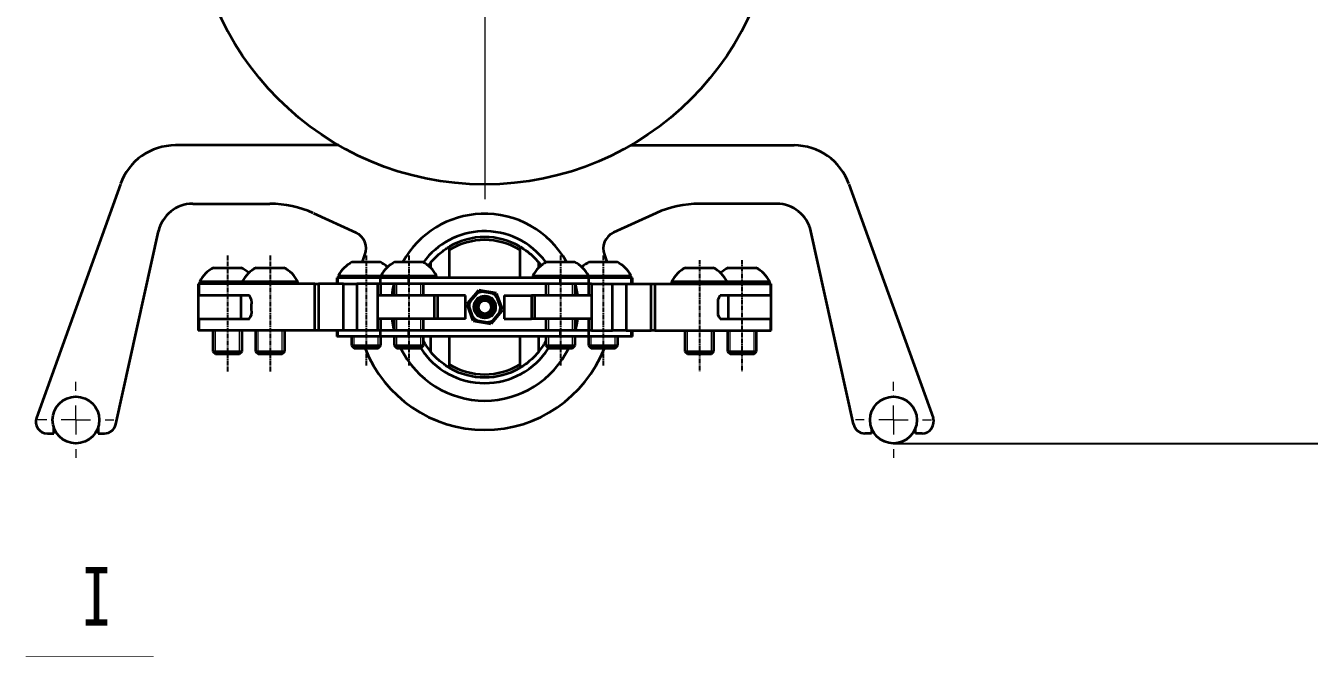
# Model space of a CAD drawing. Header units: millimetres. Extents: x 0 to 1189, y 0 to 841.
# Drawn here: x 771.7 to 991.5, y 552.3 to 658.9 of the extents above; entities that cross this region are included whole.
import ezdxf

# ---------------------------------------------------------------- set-up
doc = ezdxf.new("R2010")
doc.units = ezdxf.units.MM
doc.header["$PDSIZE"] = -1
doc.linetypes.add('CENTER2', pattern=[1.125, 0.75, -0.125, 0.125, -0.125])
doc.styles.add('SLDTEXTSTYLE1', font='hyswlongfangsong.ttf')
doc.dimstyles.new('SLDDIMSTYLE2', dxfattribs={"dimtxt": 10, "dimasz": 4.08, "dimexe": 0, "dimexo": 0.0625, "dimgap": 2.5, "dimtad": 2, "dimdec": 0, "dimrnd": 1e-09, "dimzin": 12, "dimdsep": 46, "dimtxsty": 'SLDTEXTSTYLE1', "dimsah": 1, "dimcen": 0.09, "dimadec": 0, "dimazin": 3, "dimtfac": 1, "dimtdec": 0, "dimtofl": 0, "dimtmove": 0, "dimatfit": 3, "dimfxl": 1, "dimfrac": 2, "dimtolj": 1, "dimtzin": 12, "dimarcsym": 0})

# ---------------------------------------------------------------- blocks, each defined once
blk = doc.blocks.new('_D')
at = {"color": 0, "linetype": 'Continuous', "lineweight": -2, "transparency": 16777216}
for p, q in [((923.88, 787.29), (1019.53, 787.29)), ((1019.53, 591.47), (1019.53, 783.21)), ((920.38, 587.39), (1019.53, 587.39))]:
    blk.add_line(p, q, dxfattribs=at)
at = {"color": 0, "linetype": 'Continuous', "lineweight": 18, "transparency": 16777216}
for points in [[(1018.85, 783.21), (1020.21, 783.21), (1019.53, 787.29)], [(1018.85, 591.47), (1020.21, 591.47), (1019.53, 587.39)]]:
    blk.add_solid(points, dxfattribs=at)
at = {"layer": 'Defpoints', "color": 0, "linetype": 'Continuous', "lineweight": 18, "transparency": 16777216}
for p in [(923.81, 787.29), (1019.53, 787.29), (920.31, 587.39)]:
    blk.add_point(p, dxfattribs=at)
at = {"color": 0, "linetype": 'Continuous', "lineweight": 18, "transparency": 16777216, "insert": (1022.03, 675.51), "char_height": 10, "attachment_point": 2, "rotation": 90, "style": 'SLDTEXTSTYLE1'}
blk.add_mtext('\\A1;200', dxfattribs=at)
blk = doc.blocks.new('SW_CENTERMARKSYMBOL_2')
at = {"color": 0, "linetype": 'Continuous', "lineweight": 18}
for p, q in [((0, 5), (0, 6.5)), ((0, 0), (0, 2.5)), ((-5, 0), (-6.5, 0)), ((0, 0), (-2.5, 0)), ((0, 0), (0, -2.5)), ((0, 0), (2.5, 0)), ((5, 0), (6.5, 0)), ((0, -5), (0, -6.5))]:
    blk.add_line(p, q, dxfattribs=at)
blk = doc.blocks.new('SW_CENTERMARKSYMBOL_3')
at = {"color": 0, "linetype": 'Continuous', "lineweight": 18}
for p, q in [((0, 5), (0, 6.5)), ((0, 0), (0, 2.5)), ((-5, 0), (-6.5, 0)), ((0, 0), (-2.5, 0)), ((0, 0), (0, -2.5)), ((0, 0), (2.5, 0)), ((5, 0), (6.5, 0)), ((0, -5), (0, -6.5))]:
    blk.add_line(p, q, dxfattribs=at)
blk = doc.blocks.new('SW_CENTERMARKSYMBOL_4')
at = {"color": 0, "linetype": 'Continuous', "lineweight": 18}
for p, q in [((0, 5), (0, 52.5)), ((0, 0), (0, 2.5)), ((-5, 0), (-52.5, 0)), ((0, 0), (-2.5, 0)), ((0, 0), (0, -2.5)), ((0, 0), (2.5, 0)), ((5, 0), (52.5, 0)), ((0, -5), (0, -52.5))]:
    blk.add_line(p, q, dxfattribs=at)
blk = doc.blocks.new('SW_NOTE_0_14')
at = {"color": 0, "linetype": 'Continuous', "lineweight": 18}
blk.add_line((-10.26, -2.44), (11.65, -2.44), dxfattribs=at)
at = {"color": 0, "linetype": 'Continuous', "lineweight": 18, "char_height": 10, "attachment_point": 2, "style": 'SLDTEXTSTYLE1'}
for s, insert in [('I', (1.87, 12.89)), ('2 : 1', (2.86, -4.44))]:
    blk.add_mtext(s, dxfattribs=dict(at, insert=insert))
blk = doc.blocks.new('*U63')
at = {"color": 0, "linetype": 'CENTER2', "transparency": 16777216}
blk.add_line((0, 14.65), (0, -5.28), dxfattribs=at)
blk = doc.blocks.new('*U64')
at = {"color": 0, "linetype": 'CENTER2', "transparency": 16777216}
blk.add_line((0, 14.65), (0, -5.28), dxfattribs=at)
blk = doc.blocks.new('*U65')
at = {"color": 0, "linetype": 'CENTER2', "transparency": 16777216}
blk.add_line((0, 14.65), (0, -4.28), dxfattribs=at)
blk = doc.blocks.new('*U66')
at = {"color": 0, "linetype": 'CENTER2', "transparency": 16777216}
blk.add_line((0, 14.65), (0, -4.28), dxfattribs=at)
blk = doc.blocks.new('*U67')
at = {"color": 0, "linetype": 'CENTER2', "transparency": 16777216}
blk.add_line((0, 14.65), (0, -4.28), dxfattribs=at)
blk = doc.blocks.new('*U68')
at = {"color": 0, "linetype": 'CENTER2', "transparency": 16777216}
blk.add_line((0, 14.65), (0, -4.28), dxfattribs=at)
blk = doc.blocks.new('*U69')
at = {"color": 0, "linetype": 'CENTER2', "transparency": 16777216}
blk.add_line((0, 13.82), (0, -5.28), dxfattribs=at)
blk = doc.blocks.new('*U70')
at = {"color": 0, "linetype": 'CENTER2', "transparency": 16777216}
blk.add_line((0, 13.82), (0, -5.28), dxfattribs=at)

msp = doc.modelspace()

# ---------------------------------------------------------------- linework, layer by layer
at = {"color": 7, "linetype": 'Continuous', "lineweight": 35}
for p, q in [((825.31, 638.39), (797.34, 638.39)), ((875.31, 638.39), (903.28, 638.39)), ((787.94, 631.77), (773.54, 591.76)), ((912.69, 631.77), (927.09, 591.76)), ((800.31, 628.39), (813.52, 628.39)), ((820.97, 626.77), (828.25, 623.46)), ((879.66, 626.77), (872.38, 623.46)), ((900.31, 628.39), (887.11, 628.39)), ((787.16, 590.65), (794.46, 623.68)), ((913.47, 590.65), (906.17, 623.68)), ((844.31, 620.5), (844.31, 621.08)), ((844.31, 615.69), (844.31, 620.5)), ((856.31, 621.08), (856.31, 620.5)), ((856.31, 620.5), (856.31, 615.69)), ((827.64, 618.44), (832.39, 618.44)), ((829.38, 618.44), (829.81, 619.65)), ((834.94, 618.44), (836.84, 618.44)), ((836.84, 618.44), (839.69, 618.44)), ((841.11, 617.4), (841.11, 618.39)), ((859.51, 618.39), (859.51, 617.4)), ((860.94, 618.44), (862.84, 618.44)), ((862.84, 618.44), (865.69, 618.44)), ((868.24, 618.44), (870.14, 618.44)), ((870.14, 618.44), (872.99, 618.44)), ((870.82, 619.65), (871.25, 618.44)), ((803.88, 617.44), (805.78, 617.44)), ((805.78, 617.44), (808.63, 617.44)), ((811.18, 617.44), (813.08, 617.44)), ((813.08, 617.44), (815.93, 617.44)), ((825.01, 615.69), (825.01, 614.69)), ((825.16, 615.69), (825.01, 615.69)), ((825.16, 614.69), (825.16, 615.69)), ((832.46, 615.69), (825.16, 615.69)), ((825.26, 616.07), (825.26, 615.69)), ((825.26, 616.07), (832.56, 616.07)), ((832.46, 614.69), (832.46, 615.69)), ((837.31, 615.69), (832.46, 615.69)), ((832.56, 616.07), (832.56, 615.69)), ((832.56, 616.07), (836.36, 616.07)), ((836.36, 616.07), (842.06, 616.07)), ((837.31, 614.69), (837.31, 615.69)), ((863.31, 615.69), (837.31, 615.69)), ((842.06, 615.69), (842.06, 616.07)), ((858.56, 616.07), (858.56, 615.69)), ((858.56, 616.07), (862.36, 616.07)), ((862.36, 616.07), (868.06, 616.07)), ((863.31, 614.69), (863.31, 615.69)), ((868.17, 615.69), (863.31, 615.69)), ((868.06, 615.69), (868.06, 616.07)), ((868.06, 616.07), (869.66, 616.07)), ((868.17, 614.69), (868.17, 615.69)), ((875.47, 615.69), (868.17, 615.69)), ((869.66, 616.07), (875.36, 616.07)), ((875.36, 615.69), (875.36, 616.07)), ((875.47, 614.69), (875.47, 615.69)), ((875.61, 615.69), (875.47, 615.69)), ((875.61, 614.69), (875.61, 615.69)), ((884.7, 617.44), (886.59, 617.44)), ((886.59, 617.44), (889.45, 617.44)), ((892, 617.44), (893.89, 617.44)), ((893.89, 617.44), (896.75, 617.44)), ((801.26, 614.69), (801.26, 612.69)), ((801.4, 614.69), (801.26, 614.69)), ((801.4, 612.69), (801.4, 614.69)), ((821.21, 614.69), (801.4, 614.69)), ((801.51, 615.07), (801.51, 614.69)), ((801.51, 615.07), (805.3, 615.07)), ((805.3, 615.07), (808.81, 615.07)), ((808.81, 615.07), (808.81, 614.69)), ((808.81, 615.07), (812.6, 615.07)), ((812.6, 615.07), (818.31, 615.07)), ((818.31, 614.69), (818.31, 615.07)), ((821.21, 606.69), (821.21, 614.69)), ((821.21, 614.69), (821.83, 614.69)), ((821.83, 614.69), (821.83, 606.69)), ((826.11, 614.69), (821.83, 614.69)), ((826.11, 606.69), (826.11, 614.69)), ((826.11, 614.69), (828.41, 614.69)), ((828.41, 614.69), (828.41, 606.69)), ((832.01, 614.69), (828.41, 614.69)), ((832.46, 614.69), (832.01, 614.69)), ((832.01, 606.69), (832.01, 614.69)), ((837.31, 614.69), (832.46, 614.69)), ((832.51, 612.69), (832.51, 614.69)), ((834.81, 614.69), (834.81, 612.69)), ((863.31, 614.69), (837.31, 614.69)), ((839.81, 612.69), (839.81, 614.69)), ((860.81, 614.69), (860.81, 612.69)), ((868.17, 614.69), (863.31, 614.69)), ((865.81, 612.69), (865.81, 614.69)), ((865.81, 614.66), (866.19, 612.69)), ((868.11, 614.69), (868.11, 612.69)), ((868.62, 614.69), (868.17, 614.69)), ((868.62, 614.69), (868.62, 606.69)), ((868.62, 614.69), (872.22, 614.69)), ((872.22, 606.69), (872.22, 614.69)), ((872.22, 614.69), (874.52, 614.69)), ((874.52, 614.69), (874.52, 606.69)), ((874.52, 614.69), (878.8, 614.69)), ((878.8, 606.69), (878.8, 614.69)), ((878.8, 614.69), (879.42, 614.69)), ((879.42, 614.69), (879.42, 606.69)), ((879.42, 614.69), (899.23, 614.69)), ((882.32, 615.07), (882.32, 614.69)), ((882.32, 615.07), (886.11, 615.07)), ((886.11, 615.07), (891.82, 615.07)), ((891.82, 614.69), (891.82, 615.07)), ((891.82, 615.07), (893.41, 615.07)), ((893.41, 615.07), (899.12, 615.07)), ((899.12, 614.69), (899.12, 615.07)), ((899.23, 614.69), (899.23, 612.69)), ((899.23, 614.69), (899.37, 614.69)), ((899.37, 612.69), (899.37, 614.69)), ((801.26, 612.69), (801.26, 608.69)), ((801.26, 612.69), (801.4, 612.69)), ((801.4, 612.69), (801.26, 612.69)), ((810.01, 612.69), (801.4, 612.69)), ((808.56, 612.69), (808.56, 608.69)), ((841.71, 612.69), (832.01, 612.69)), ((841.71, 608.69), (841.71, 612.69)), ((842.31, 612.69), (841.71, 612.69)), ((842.31, 608.69), (842.31, 612.69)), ((847.01, 612.69), (842.31, 612.69)), ((847.01, 608.69), (847.01, 612.69)), ((853.62, 612.69), (853.62, 608.69)), ((853.62, 612.69), (858.31, 612.69)), ((858.31, 612.69), (858.31, 608.69)), ((858.92, 612.69), (858.31, 612.69)), ((858.92, 608.69), (858.92, 612.69)), ((868.62, 612.69), (858.92, 612.69)), ((899.23, 612.69), (890.62, 612.69)), ((892.07, 608.69), (892.07, 612.69)), ((899.23, 612.69), (899.37, 612.69)), ((899.23, 612.69), (899.37, 612.69)), ((899.37, 608.69), (899.37, 612.69)), ((810.38, 610.29), (810.38, 611.09)), ((890.25, 611.09), (890.25, 610.29)), ((801.26, 608.69), (801.26, 606.69)), ((801.4, 608.69), (801.26, 608.69)), ((801.4, 608.69), (801.26, 608.69)), ((801.4, 606.69), (801.4, 608.69)), ((801.4, 608.69), (810.01, 608.69)), ((841.71, 608.69), (832.01, 608.69)), ((832.51, 606.69), (832.51, 608.69)), ((834.81, 606.72), (834.44, 608.69)), ((834.81, 608.69), (834.81, 606.69)), ((839.81, 606.69), (839.81, 608.69)), ((842.31, 608.69), (841.71, 608.69)), ((847.01, 608.69), (842.31, 608.69)), ((853.62, 608.69), (858.32, 608.69)), ((858.92, 608.69), (858.31, 608.69)), ((868.62, 608.69), (858.92, 608.69)), ((860.81, 608.69), (860.81, 606.69)), ((865.81, 606.69), (865.81, 608.69)), ((868.11, 608.69), (868.11, 606.69)), ((890.62, 608.69), (899.23, 608.69)), ((899.23, 608.69), (899.23, 606.69)), ((899.37, 608.69), (899.23, 608.69)), ((899.23, 608.69), (899.37, 608.69)), ((899.37, 606.69), (899.37, 608.69)), ((801.4, 606.69), (801.26, 606.69)), ((821.21, 606.69), (801.4, 606.69)), ((803.76, 606.69), (803.76, 603.13)), ((808.76, 603.13), (808.76, 606.69)), ((811.06, 606.69), (811.06, 603.13)), ((816.06, 603.13), (816.06, 606.69)), ((821.83, 606.69), (821.21, 606.69)), ((826.11, 606.69), (821.83, 606.69)), ((825.01, 606.69), (825.01, 605.69)), ((825.16, 605.69), (825.01, 605.69)), ((825.16, 605.69), (825.16, 606.69)), ((832.46, 605.69), (825.16, 605.69)), ((828.41, 606.69), (826.11, 606.69)), ((827.51, 605.69), (827.51, 604.13)), ((832.01, 606.69), (828.41, 606.69)), ((832.46, 606.69), (832.01, 606.69)), ((832.46, 605.69), (832.46, 606.69)), ((837.31, 606.69), (832.46, 606.69)), ((837.31, 605.69), (832.46, 605.69)), ((832.51, 604.13), (832.51, 605.69)), ((834.81, 605.69), (834.81, 604.13)), ((837.31, 605.69), (837.31, 606.69)), ((863.31, 606.69), (837.31, 606.69)), ((863.31, 605.69), (837.31, 605.69)), ((839.81, 604.13), (839.81, 605.69)), ((841.11, 602.98), (841.11, 605.69)), ((844.31, 600.88), (844.31, 605.69)), ((856.31, 605.69), (856.31, 600.88)), ((859.51, 605.69), (859.51, 602.98)), ((860.81, 605.69), (860.81, 604.13)), ((863.31, 605.69), (863.31, 606.69)), ((868.17, 606.69), (863.31, 606.69)), ((868.17, 605.69), (863.31, 605.69)), ((865.81, 604.13), (865.81, 605.69)), ((868.11, 605.69), (868.11, 604.13)), ((868.17, 605.69), (868.17, 606.69)), ((868.62, 606.69), (868.17, 606.69)), ((875.47, 605.69), (868.17, 605.69)), ((868.62, 606.69), (872.22, 606.69)), ((874.52, 606.69), (872.22, 606.69)), ((873.11, 604.13), (873.11, 605.69)), ((874.52, 606.69), (878.8, 606.69)), ((875.47, 605.69), (875.47, 606.69)), ((875.61, 605.69), (875.47, 605.69)), ((875.61, 605.69), (875.61, 606.69)), ((879.42, 606.69), (878.8, 606.69)), ((879.42, 606.69), (899.23, 606.69)), ((884.57, 606.69), (884.57, 603.13)), ((889.57, 603.13), (889.57, 606.69)), ((891.87, 606.69), (891.87, 603.13)), ((896.87, 603.13), (896.87, 606.69)), ((899.23, 606.69), (899.37, 606.69)), ((803.76, 603.13), (804.2, 602.69)), ((803.76, 603.13), (805.75, 603.13)), ((804.2, 602.69), (805.84, 602.69)), ((805.75, 603.13), (808.76, 603.13)), ((805.84, 602.69), (808.31, 602.69)), ((808.31, 602.69), (808.76, 603.13)), ((811.06, 603.13), (811.5, 602.69)), ((811.06, 603.13), (813.05, 603.13)), ((811.5, 602.69), (813.14, 602.69)), ((813.05, 603.13), (816.06, 603.13)), ((813.14, 602.69), (815.61, 602.69)), ((815.61, 602.69), (816.06, 603.13)), ((827.51, 604.13), (827.96, 603.69)), ((827.51, 604.13), (832.51, 604.13)), ((827.96, 603.69), (832.07, 603.69)), ((832.07, 603.69), (832.51, 604.13)), ((834.81, 604.13), (835.26, 603.69)), ((834.81, 604.13), (836.81, 604.13)), ((835.26, 603.69), (836.9, 603.69)), ((836.81, 604.13), (839.81, 604.13)), ((836.9, 603.69), (839.37, 603.69)), ((839.37, 603.69), (839.81, 604.13)), ((860.81, 604.13), (861.26, 603.69)), ((860.81, 604.13), (862.81, 604.13)), ((861.26, 603.69), (862.9, 603.69)), ((862.81, 604.13), (865.81, 604.13)), ((862.9, 603.69), (865.37, 603.69)), ((865.37, 603.69), (865.81, 604.13)), ((868.11, 604.13), (868.56, 603.69)), ((868.11, 604.13), (870.11, 604.13)), ((868.56, 603.69), (870.2, 603.69)), ((870.11, 604.13), (873.11, 604.13)), ((870.2, 603.69), (872.67, 603.69)), ((872.67, 603.69), (873.11, 604.13)), ((884.57, 603.13), (885.02, 602.69)), ((884.57, 603.13), (886.57, 603.13)), ((885.02, 602.69), (886.66, 602.69)), ((886.57, 603.13), (889.57, 603.13)), ((886.66, 602.69), (889.13, 602.69)), ((889.13, 602.69), (889.57, 603.13)), ((891.87, 603.13), (892.32, 602.69)), ((891.87, 603.13), (893.87, 603.13)), ((892.32, 602.69), (893.96, 602.69)), ((893.87, 603.13), (896.87, 603.13)), ((893.96, 602.69), (896.43, 602.69)), ((896.43, 602.69), (896.87, 603.13)), ((844.31, 600.3), (844.31, 600.88)), ((856.31, 600.88), (856.31, 600.3)), ((776.53, 589.09), (776.53, 590.09)), ((784.1, 590.09), (784.1, 589.09)), ((848.21, 589.79), (848.21, 589.69)), ((852.41, 589.69), (852.41, 589.79)), ((916.53, 590.09), (916.53, 589.09)), ((924.1, 589.09), (924.1, 590.09)), ((775.42, 589.09), (776.53, 589.09)), ((784.1, 589.09), (785.21, 589.09)), ((916.53, 589.09), (915.42, 589.09)), ((925.21, 589.09), (924.1, 589.09))]:
    msp.add_line(p, q, dxfattribs=at)
at = {"lineweight": 18}
for p, q in [((835.26, 612.69), (835.26, 614.69)), ((839.37, 612.69), (839.37, 614.69)), ((861.27, 612.69), (861.27, 614.69)), ((865.37, 612.69), (865.37, 614.69)), ((835.26, 606.69), (835.26, 608.69)), ((839.37, 606.69), (839.37, 608.69)), ((861.27, 606.69), (861.27, 608.69)), ((865.37, 606.69), (865.37, 608.69)), ((804.2, 602.69), (804.2, 606.69)), ((808.31, 602.69), (808.31, 606.69)), ((811.5, 602.69), (811.5, 606.69)), ((815.61, 602.69), (815.61, 606.69)), ((827.96, 603.69), (827.96, 605.69)), ((832.07, 603.69), (832.07, 605.69)), ((835.26, 603.69), (835.26, 605.69)), ((839.37, 603.69), (839.37, 605.69)), ((861.27, 603.69), (861.27, 605.69)), ((865.37, 603.69), (865.37, 605.69)), ((868.56, 603.69), (868.56, 605.69)), ((872.67, 603.69), (872.67, 605.69)), ((885.02, 602.69), (885.02, 606.69)), ((889.13, 602.69), (889.13, 606.69)), ((892.32, 602.69), (892.32, 606.69)), ((896.43, 602.69), (896.43, 606.69))]:
    msp.add_line(p, q, dxfattribs=at)
at = {"color": 7, "linetype": 'Continuous', "lineweight": 50}
for p, q in [((849.29, 613.54), (848.9, 613.06)), ((849.89, 613.43), (849.29, 613.54)), ((849.89, 613.43), (851.64, 613.13)), ((847.76, 611.7), (847.37, 611.23)), ((847.37, 611.23), (847.58, 610.65)), ((847.76, 611.7), (848.9, 613.06)), ((852.25, 613.03), (851.64, 613.13)), ((852.46, 612.45), (852.25, 613.03)), ((852.46, 612.45), (853.08, 610.78)), ((848.19, 608.98), (847.58, 610.65)), ((848.19, 608.98), (848.4, 608.41)), ((852.9, 609.73), (851.76, 608.37)), ((852.9, 609.73), (853.29, 610.21)), ((853.29, 610.21), (853.08, 610.78)), ((848.4, 608.41), (849.01, 608.3)), ((850.76, 608), (849.01, 608.3)), ((850.76, 608), (851.37, 607.9)), ((851.37, 607.9), (851.76, 608.37))]:
    msp.add_line(p, q, dxfattribs=at)
at = {"color": 7, "linetype": 'Continuous', "lineweight": 35, "flags": 128}
for points in [[(841.11, 618.39), (840.78, 617.97), (840.66, 617.81)], [(859.51, 618.39), (859.85, 617.97), (859.97, 617.81)], [(834.44, 612.69), (834.59, 613.66), (834.82, 614.69)], [(866.19, 608.69), (866.04, 607.71), (865.81, 606.72)]]:
    msp.add_lwpolyline(points, dxfattribs=at)
at = {"color": 7, "linetype": 'Continuous', "lineweight": 35}
for centre, radius in [((850.31, 681.69), 50), ((780.31, 591.39), 4), ((920.31, 591.39), 4)]:
    msp.add_circle(centre, radius, dxfattribs=at)
at = {"color": 7, "linetype": 'Continuous', "lineweight": 50}
for radius in [1.8, 1.5, 1.2]:
    msp.add_circle((850.33, 610.72), radius, dxfattribs=at)
at = {"color": 7, "linetype": 'Continuous', "lineweight": 35}
for centre, radius, start, end in [((797.34, 628.39), 10, 90, 160.2143), ((903.28, 628.39), 10, 19.7857, 90), ((800.31, 622.39), 6, 90, 167.5389), ((813.52, 610.39), 18, 65.5613, 90), ((850.31, 610.69), 16, 92.1455, 151.0285), ((850.31, 610.69), 16, 28.9715, 92.1455), ((887.11, 610.39), 18, 90, 114.4387), ((900.31, 622.39), 6, 12.4611, 90), ((827.01, 620.73), 3, 338.7891, 65.5613), ((850.31, 610.69), 13, 92.1455, 143.7901), ((850.31, 610.69), 12, 60, 120), ((850.31, 610.69), 11.5, 58.551, 121.449), ((850.31, 610.69), 13, 36.2099, 92.1455), ((873.62, 620.73), 3, 114.4387, 201.2109), ((830.01, 613.68), 5.32, 116.5409, 153.3384), ((830.01, 613.68), 5.32, 46.6292, 63.4591), ((837.31, 613.68), 5.32, 116.5409, 153.3384), ((837.31, 613.68), 5.32, 26.6616, 63.4591), ((863.31, 613.68), 5.32, 116.5409, 153.3384), ((863.31, 613.68), 5.32, 26.6616, 63.4591), ((870.61, 613.68), 5.32, 116.5409, 133.3708), ((870.61, 613.68), 5.32, 26.6616, 63.4591), ((806.26, 612.68), 5.32, 116.5409, 153.3384), ((806.26, 612.68), 5.32, 46.6292, 63.4591), ((813.56, 612.68), 5.32, 116.5409, 153.3384), ((813.56, 612.68), 5.32, 26.6616, 63.4591), ((887.07, 612.68), 5.32, 116.5409, 153.3384), ((887.07, 612.68), 5.32, 26.6616, 63.4591), ((894.37, 612.68), 5.32, 116.5409, 133.3708), ((894.37, 612.68), 5.32, 26.6616, 63.4591), ((808.41, 611.46), 2.01, 349.1779, 37.4269), ((892.22, 611.46), 2.01, 142.5731, 190.8221), ((808.41, 609.91), 2.01, 322.5731, 10.8221), ((892.22, 609.91), 2.01, 169.1779, 217.4269), ((850.31, 610.69), 12, 208.955, 219.9445), ((850.31, 610.69), 12, 320.0555, 331.045), ((850.31, 611.69), 22, 201.3237, 338.6763), ((850.31, 610.69), 16, 205.9445, 334.0555), ((850.31, 610.69), 13, 212.579, 327.421), ((850.31, 610.69), 11.5, 238.551, 301.449), ((850.31, 610.69), 12, 240, 300), ((775.42, 591.09), 2, 160.2143, 270), ((925.21, 591.09), 2, 270, 19.7857), ((785.21, 591.09), 2, 270, 347.5389), ((915.42, 591.09), 2, 192.4611, 270)]:
    msp.add_arc(centre, radius, start, end, dxfattribs=at)
at = {"color": 7, "linetype": 'Continuous', "lineweight": 50}
for start, end in [(99.0804, 121.3669), (159.0804, 181.3669), (39.0804, 61.3669), (219.0804, 241.3669), (339.0804, 1.3669), (279.0804, 301.3669)]:
    msp.add_arc((850.33, 610.72), 2.75, start, end, dxfattribs=at)
at = {"color": 7, "linetype": 'Continuous', "lineweight": 35}
for points, knots in [([(841.11, 618.39), (841.48, 618.79), (842.13, 619.51), (843.1, 620.29), (843.82, 620.79), (844.25, 621.04), (844.29, 621.07), (844.31, 621.08)], [0, 0, 0, 0, 0.275185, 0.492042, 0.676349, 0.861408, 1, 1, 1, 1]), ([(856.31, 621.08), (856.34, 621.06), (856.4, 621.03), (856.83, 620.77), (857.44, 620.35), (858.33, 619.65), (859.05, 618.94), (859.46, 618.46), (859.51, 618.39)], [0, 0, 0, 0, 0.162106, 0.32403, 0.490648, 0.675098, 0.957153, 1, 1, 1, 1]), ([(844.31, 600.3), (844.29, 600.31), (844.23, 600.34), (843.8, 600.6), (843.19, 601.02), (842.3, 601.73), (841.58, 602.43), (841.17, 602.92), (841.11, 602.98)], [0, 0, 0, 0, 0.162106, 0.32403, 0.490648, 0.675098, 0.957153, 1, 1, 1, 1]), ([(859.51, 602.98), (859.15, 602.58), (858.5, 601.86), (857.53, 601.08), (856.81, 600.59), (856.38, 600.33), (856.34, 600.31), (856.31, 600.3)], [0, 0, 0, 0, 0.275185, 0.492042, 0.676349, 0.861408, 1, 1, 1, 1])]:
    msp.add_open_spline(points, degree=3, knots=knots, dxfattribs=at)

# ---------------------------------------------------------------- block references
at = {"color": 7, "linetype": 'Continuous', "lineweight": 18}
for name, p in [('SW_CENTERMARKSYMBOL_4', (850.31, 681.69)), ('SW_CENTERMARKSYMBOL_3', (780.31, 591.39)), ('SW_CENTERMARKSYMBOL_2', (920.31, 591.39)), ('SW_NOTE_0_14', (781.97, 553.32))]:
    msp.add_blockref(name, p, dxfattribs=at)
at = {"linetype": 'CENTER2'}
for name, p in [('*U63', (806.26, 604.91)), ('*U64', (813.56, 604.91)), ('*U65', (830.01, 604.91)), ('*U66', (837.31, 604.91)), ('*U67', (863.31, 604.91)), ('*U68', (870.61, 604.91)), ('*U69', (887.07, 604.91)), ('*U70', (894.37, 604.91))]:
    msp.add_blockref(name, p, dxfattribs=at)

# ---------------------------------------------------------------- dimensions: what is measured, and where the dimension line sits
at = {"color": 7, "linetype": 'Continuous', "lineweight": 18}
dim = msp.add_linear_dim(base=(1019.53, 787.29), p1=(920.31, 587.39), p2=(923.81, 787.29), angle=90, dimstyle='SLDDIMSTYLE2', dxfattribs=at)
dim.commit()
dim.dimension.update_dxf_attribs({"geometry": '_D', "text_midpoint": (1019.53, 675.51), "dimtype": 160})

doc.saveas('drawing.dxf')
